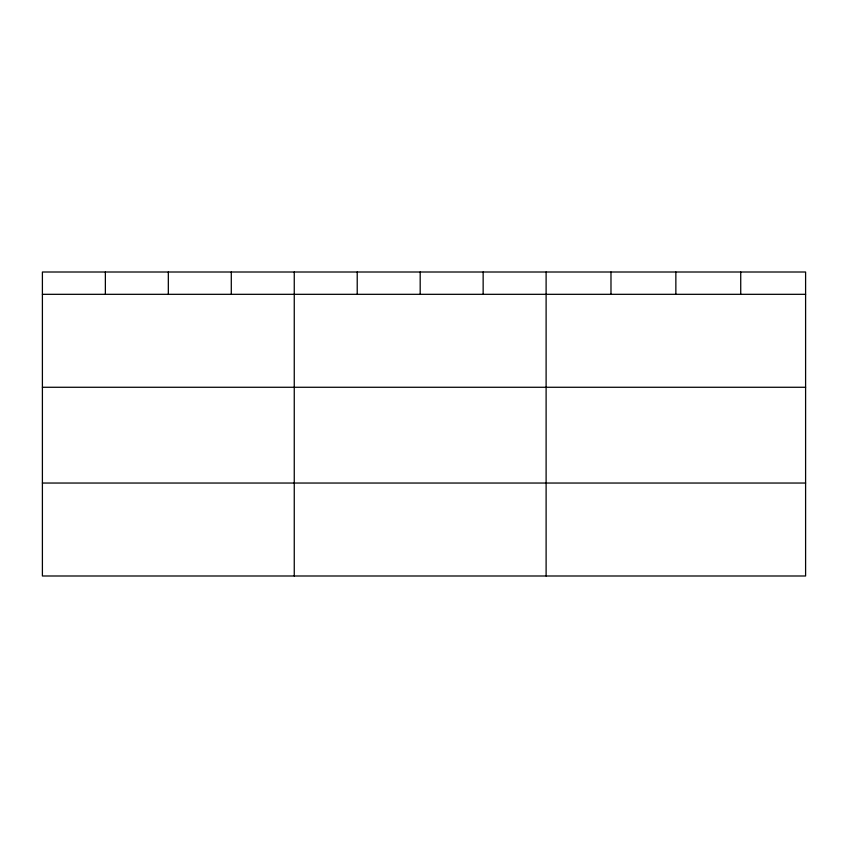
<?xml version="1.0" encoding="UTF-8"?>
<svg xmlns="http://www.w3.org/2000/svg" width="848" height="848" viewBox="0 0 848 848"><rect width="100%" height="100%" fill="white"/><g stroke="black" fill="none" stroke-linecap="round" stroke-linejoin="round"><path stroke-width="1.27" d="M805.6 387.271L805.6 272.007L42.4 272.007L42.4 575.993L805.6 575.993L805.6 387.271L42.4 387.271M42.4 294.32L805.6 294.32M42.4 483.042L805.6 483.042M740.728 272.007L740.728 294.32M675.856 272.007L675.856 294.32M610.984 272.007L610.984 294.32M546.112 272.007L546.112 575.993M483.148 272.007L483.148 294.32M420.184 272.007L420.184 294.32M357.22 272.007L357.22 294.32M294.256 272.007L294.256 575.993M231.292 272.007L231.292 294.32M168.328 272.007L168.328 294.32M105.364 272.007L105.364 294.32"/></g></svg>
